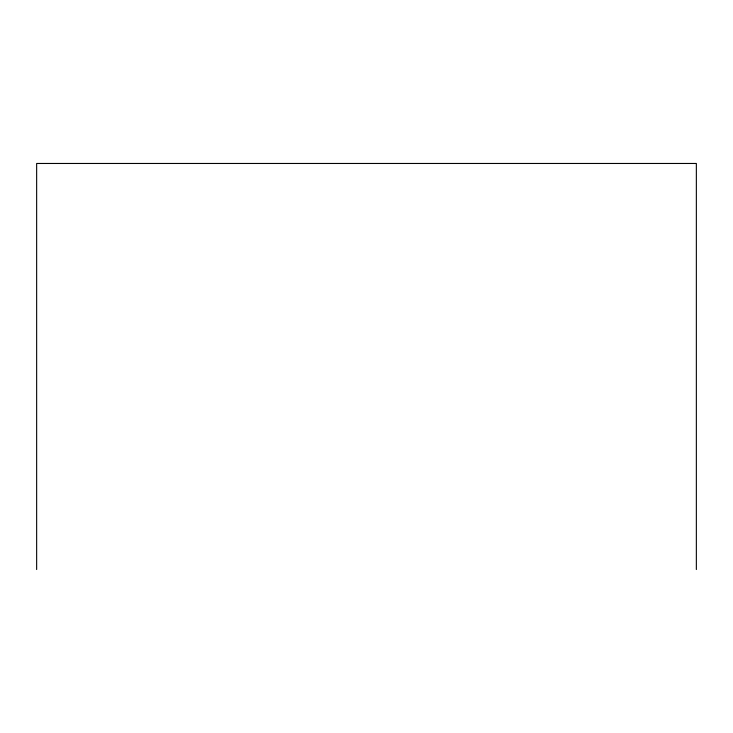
<?xml version="1.0" encoding="UTF-8"?>
<svg xmlns="http://www.w3.org/2000/svg" width="733" height="733" viewBox="0 0 733 733"><rect width="100%" height="100%" fill="white"/><g stroke="black" fill="none" stroke-linecap="round" stroke-linejoin="round"><path stroke-width="1.1" d="M696.35 569.532L696.35 163.468L36.65 163.468L36.65 569.532"/></g></svg>
